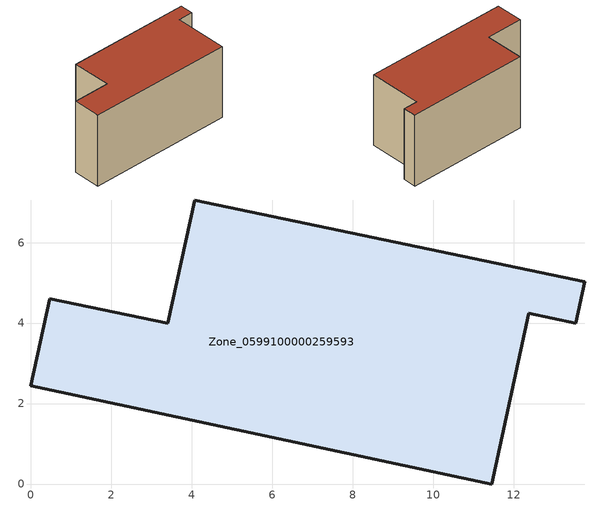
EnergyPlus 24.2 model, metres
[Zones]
Zone_0599100000259593
 floor ground (C_G): 11.46,0 0,2.44 0.47,4.61 3.41,3.99 4.07,7.06 13.77,5.03 13.55,4 12.38,4.25 z0
 wall outside (C_F): 3.41,3.99 0.47,4.61 0,2.44 11.46,0 12.38,4.25 13.55,4 13.77,5.03 4.07,7.06 3.41,3.99 z0:5.96
 roof outside (C_R): 13.77,5.03 4.07,7.06 3.41,3.99 0.47,4.61 0,2.44 11.46,0 12.38,4.25 13.55,4 z5.96
[BUILDING]
Pand.0599100000259593: North Axis=0; Terrain=City; Loads Convergence Tolerance Value=0.04; Temperature Convergence Tolerance Value=0.4; Solar Distribution=FullExterior; Maximum Number of Warmup Days=25; Minimum Number of Warmup Days=1
[Site:Location]
Rotterdam.The.Hague.AP_ZH_NLD Design_Conditions: Latitude=51.96; Longitude=4.45; Time Zone=1; Elevation=-4.5
[SITE:GROUNDTEMPERATURE:BUILDINGSURFACE]
18, 18, 18, 18, 18, 18, 18, 18, 18, 18, 18, 18
[MATERIAL] Thermal Absorptance=0.9; Solar Absorptance=0.7; Visible Absorptance=0.7
Name | Roughness | Thickness | Conductivity | Density | Specific Heat
G.TI.1975-1991 | MediumSmooth | 0.15 | 0.288461 | 540 | 1210
F.TI.1975-1991 | Rough | 0.3 | 0.230769 | 1920 | 840
R.TI.1975-1991 | MediumRough | 0.2 | 0.153846 | 1500 | 1000
[CONSTRUCTION]
C_G: G.TI.1975-1991
C_F: F.TI.1975-1991
C_R: R.TI.1975-1991
[ZONE]
Zone_0599100000259593: Type=1; Multiplier=1; Ceiling Height=Autocalculate; Volume=Autocalculate; Floor Area=autocalculate; Part of Total Floor Area=Yes
[ZONEINFILTRATION:DESIGNFLOWRATE]
Infil_Zone_0599100000259593: Zone or ZoneList or Space or SpaceList=Zone_0599100000259593; Schedule=AlwaysOn; Design Flow Rate Calculation Method=Flow/Area; Flow Rate per Floor Area=0.003; Constant Term Coefficient=1; Temperature Term Coefficient=0; Velocity Term Coefficient=0; Velocity Squared Term Coefficient=0
[HVACTEMPLATE:ZONE:IDEALLOADSAIRSYSTEM]
Zone_0599100000259593: Maximum Heating Supply Air Temperature=50; Minimum Cooling Supply Air Temperature=13; Maximum Heating Supply Air Humidity Ratio=0.0156; Minimum Cooling Supply Air Humidity Ratio=0.0077; Heating Limit=NoLimit; Cooling Limit=NoLimit; Dehumidification Control Type=ConstantSensibleHeatRatio; Cooling Sensible Heat Ratio=0.7; Dehumidification Setpoint=60; Humidification Control Type=None; Humidification Setpoint=30; Outdoor Air Method=None; Outdoor Air Flow Rate per Person=0.00944; Outdoor Air Flow Rate per Zone Floor Area=0; Outdoor Air Flow Rate per Zone=0; Demand Controlled Ventilation Type=None; Outdoor Air Economizer Type=NoEconomizer; Heat Recovery Type=None; Sensible Heat Recovery Effectiveness=0.7; Latent Heat Recovery Effectiveness=0.65
[ZONECONTROL:THERMOSTAT]
ThermostatControl_Zone_0599100000259593: Zone or ZoneList=Zone_0599100000259593; Control Type Schedule=DualSetpointControlType; Control 1=Thermostat_Zone_0599100000259593; Temperature Difference Between Cutout And Setpoint=0
[THERMOSTATSETPOINT:DUALSETPOINT]
Thermostat_Zone_0599100000259593: Heating Setpoint Temperature Schedule=HeatingSetpoint_Zone_0599100000259593; Cooling Setpoint Temperature Schedule=CoolingSetpoint_Zone_0599100000259593
[SCHEDULE:COMPACT]
HeatingSetpoint_Zone_0599100000259593: Through: 12/31, For: AllDays, Until: 24:00, 21
CoolingSetpoint_Zone_0599100000259593: Through: 12/31, For: AllDays, Until: 24:00, 24
DualSetpointControlType: Through: 12/31, For: AllDays, Until: 24:00, 4
AlwaysOn: Through: 12/31, For: AllDays, Until: 24:00, 1
